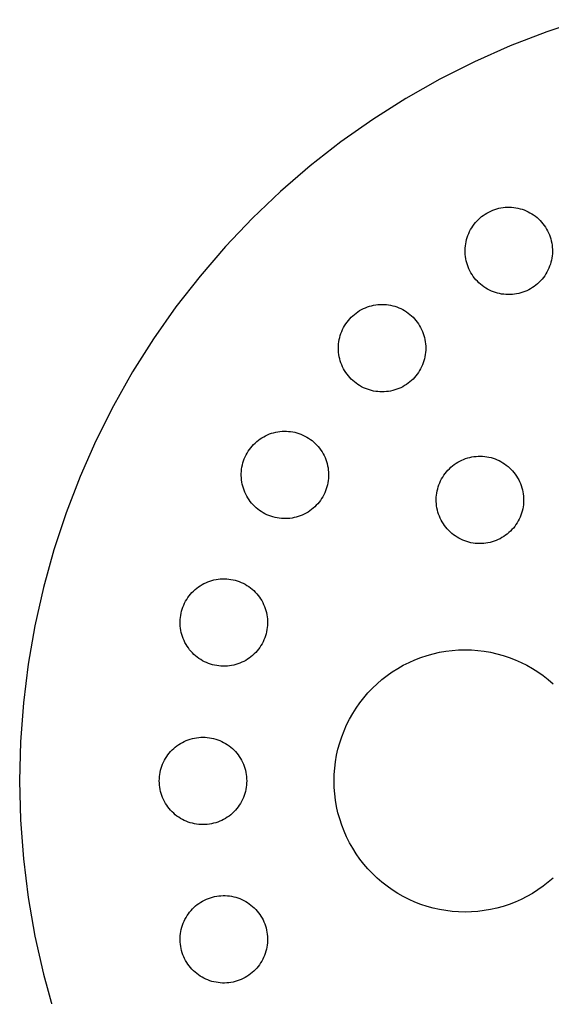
# Model space of a CAD drawing. Header units: metres. Extents: x -91 to 91, y -91 to 91.
# Drawn here: x -91 to -30, y -24.8 to 87.1 of the extents above; entities that cross this region are included whole.
import ezdxf

# ---------------------------------------------------------------- set-up
doc = ezdxf.new("R2010")
doc.units = ezdxf.units.M

msp = doc.modelspace()

# ---------------------------------------------------------------- linework, layer by layer
for p, q in [((-26.4159, 87.0816), (-30.657, 85.6805)), ((-30.657, 85.6805), (-34.8242, 84.073)), ((-34.8242, 84.073), (-38.9075, 82.263)), ((-38.9075, 82.263), (-42.8971, 80.2548)), ((-42.8971, 80.2548), (-46.7833, 78.0533)), ((-46.7833, 78.0533), (-50.5569, 75.6637)), ((-50.5569, 75.6637), (-54.2086, 73.0919)), ((-54.2086, 73.0919), (-57.7298, 70.3439)), ((-57.7298, 70.3439), (-61.1119, 67.4265)), ((-61.1119, 67.4265), (-64.3467, 64.3467)), ((-37.7095, 64.824), (-37.5, 64.9519)), ((-37.5, 64.9519), (-37.2845, 65.0694)), ((-37.2845, 65.0694), (-37.0635, 65.1761)), ((-37.0635, 65.1761), (-36.8376, 65.2719)), ((-36.8376, 65.2719), (-36.6072, 65.3564)), ((-36.6072, 65.3564), (-36.3729, 65.4296)), ((-36.3729, 65.4296), (-36.1354, 65.4911)), ((-36.1354, 65.4911), (-35.8951, 65.541)), ((-35.8951, 65.541), (-35.6526, 65.579)), ((-35.6526, 65.579), (-35.4086, 65.605)), ((-35.4086, 65.605), (-35.1636, 65.6191)), ((-35.1636, 65.6191), (-34.9182, 65.6211)), ((-34.9182, 65.6211), (-34.673, 65.6111)), ((-34.673, 65.6111), (-34.4286, 65.589)), ((-34.4286, 65.589), (-34.1855, 65.555)), ((-34.1855, 65.555), (-33.9444, 65.5091)), ((-33.9444, 65.5091), (-33.7059, 65.4514)), ((-33.7059, 65.4514), (-33.4705, 65.3821)), ((-33.4705, 65.3821), (-33.2387, 65.3013)), ((-33.2387, 65.3013), (-33.0112, 65.2092)), ((-33.0112, 65.2092), (-32.7885, 65.1061)), ((-32.7885, 65.1061), (-32.5712, 64.9922)), ((-32.5712, 64.9922), (-32.3596, 64.8678)), ((-64.3467, 64.3467), (-67.4265, 61.1119)), ((-38.9668, 63.6656), (-38.8126, 63.8566)), ((-38.8126, 63.8566), (-38.6493, 64.0397)), ((-38.6493, 64.0397), (-38.4772, 64.2147)), ((-38.4772, 64.2147), (-38.2967, 64.381)), ((-38.2967, 64.381), (-38.1083, 64.5382)), ((-38.1083, 64.5382), (-37.9124, 64.686)), ((-37.9124, 64.686), (-37.7095, 64.824)), ((-32.3596, 64.8678), (-32.1545, 64.7331)), ((-32.1545, 64.7331), (-31.9562, 64.5885)), ((-31.9562, 64.5885), (-31.7652, 64.4344)), ((-31.7652, 64.4344), (-31.582, 64.2711)), ((-31.582, 64.2711), (-31.4071, 64.099)), ((-31.4071, 64.099), (-31.2408, 63.9185)), ((-31.2408, 63.9185), (-31.0836, 63.7301)), ((-39.5875, 62.6105), (-39.4844, 62.8332)), ((-39.4844, 62.8332), (-39.3704, 63.0506)), ((-39.3704, 63.0506), (-39.246, 63.2621)), ((-39.246, 63.2621), (-39.1113, 63.4673)), ((-39.1113, 63.4673), (-38.9668, 63.6656)), ((-31.0836, 63.7301), (-30.9358, 63.5342)), ((-30.9358, 63.5342), (-30.7977, 63.3312)), ((-30.7977, 63.3312), (-30.6699, 63.1218)), ((-30.6699, 63.1218), (-30.5524, 62.9063)), ((-30.5524, 62.9063), (-30.4457, 62.6853)), ((-30.4457, 62.6853), (-30.3499, 62.4594)), ((-39.9332, 61.4362), (-39.8873, 61.6773)), ((-39.8873, 61.6773), (-39.8296, 61.9159)), ((-39.8296, 61.9159), (-39.7603, 62.1513)), ((-39.7603, 62.1513), (-39.6795, 62.383)), ((-39.6795, 62.383), (-39.5875, 62.6105)), ((-30.3499, 62.4594), (-30.2653, 62.229)), ((-30.2653, 62.229), (-30.1922, 61.9947)), ((-30.1922, 61.9947), (-30.1306, 61.7572)), ((-30.1306, 61.7572), (-30.0808, 61.5169)), ((-30.0808, 61.5169), (-30.0428, 61.2744)), ((-67.4265, 61.1119), (-70.3439, 57.7298)), ((-39.9993, 60.7036), (-39.9893, 60.9488)), ((-39.9973, 60.4582), (-39.9993, 60.7036)), ((-39.9833, 60.2132), (-39.9973, 60.4582)), ((-39.9893, 60.9488), (-39.9672, 61.1932)), ((-39.9672, 61.1932), (-39.9332, 61.4362)), ((-30.0428, 61.2744), (-30.0167, 61.0304)), ((-30.0167, 61.0304), (-30.0027, 60.7854)), ((-30.0007, 60.54), (-30.0107, 60.2948)), ((-30.0027, 60.7854), (-30.0007, 60.54)), ((-39.9572, 59.9691), (-39.9833, 60.2132)), ((-39.9192, 59.7267), (-39.9572, 59.9691)), ((-39.8694, 59.4864), (-39.9192, 59.7267)), ((-39.8078, 59.2488), (-39.8694, 59.4864)), ((-30.1704, 59.3277), (-30.2397, 59.0923)), ((-30.1127, 59.5662), (-30.1704, 59.3277)), ((-30.0668, 59.8073), (-30.1127, 59.5662)), ((-30.0328, 60.0503), (-30.0668, 59.8073)), ((-30.0107, 60.2948), (-30.0328, 60.0503)), ((-39.7346, 59.0146), (-39.8078, 59.2488)), ((-39.6501, 58.7842), (-39.7346, 59.0146)), ((-39.5543, 58.5582), (-39.6501, 58.7842)), ((-39.4476, 58.3372), (-39.5543, 58.5582)), ((-39.3301, 58.1218), (-39.4476, 58.3372)), ((-30.6295, 58.1929), (-30.754, 57.9814)), ((-30.5156, 58.4103), (-30.6295, 58.1929)), ((-30.4125, 58.633), (-30.5156, 58.4103)), ((-30.3205, 58.8605), (-30.4125, 58.633)), ((-30.2397, 59.0923), (-30.3205, 58.8605)), ((-70.3439, 57.7298), (-73.0919, 54.2086)), ((-39.2022, 57.9123), (-39.3301, 58.1218)), ((-39.0642, 57.7094), (-39.2022, 57.9123)), ((-38.9164, 57.5135), (-39.0642, 57.7094)), ((-38.7592, 57.325), (-38.9164, 57.5135)), ((-38.5929, 57.1446), (-38.7592, 57.325)), ((-38.418, 56.9725), (-38.5929, 57.1446)), ((-31.3507, 57.2038), (-31.5228, 57.0289)), ((-31.1874, 57.387), (-31.3507, 57.2038)), ((-31.0332, 57.578), (-31.1874, 57.387)), ((-30.8887, 57.7763), (-31.0332, 57.578)), ((-30.754, 57.9814), (-30.8887, 57.7763)), ((-38.2348, 56.8091), (-38.418, 56.9725)), ((-38.0438, 56.655), (-38.2348, 56.8091)), ((-37.8455, 56.5104), (-38.0438, 56.655)), ((-37.6403, 56.3758), (-37.8455, 56.5104)), ((-37.4288, 56.2513), (-37.6403, 56.3758)), ((-37.2114, 56.1374), (-37.4288, 56.2513)), ((-36.9887, 56.0343), (-37.2114, 56.1374)), ((-36.7612, 55.9422), (-36.9887, 56.0343)), ((-36.5295, 55.8615), (-36.7612, 55.9422)), ((-33.1624, 55.9717), (-33.3928, 55.8871)), ((-32.9365, 56.0675), (-33.1624, 55.9717)), ((-32.7155, 56.1742), (-32.9365, 56.0675)), ((-32.5, 56.2916), (-32.7155, 56.1742)), ((-32.2905, 56.4195), (-32.5, 56.2916)), ((-32.0876, 56.5575), (-32.2905, 56.4195)), ((-31.8917, 56.7053), (-32.0876, 56.5575)), ((-31.7033, 56.8626), (-31.8917, 56.7053)), ((-31.5228, 57.0289), (-31.7033, 56.8626)), ((-36.2941, 55.7921), (-36.5295, 55.8615)), ((-36.0556, 55.7345), (-36.2941, 55.7921)), ((-35.8145, 55.6886), (-36.0556, 55.7345)), ((-35.5714, 55.6545), (-35.8145, 55.6886)), ((-35.327, 55.6325), (-35.5714, 55.6545)), ((-35.0818, 55.6224), (-35.327, 55.6325)), ((-34.8364, 55.6245), (-35.0818, 55.6224)), ((-34.5914, 55.6385), (-34.8364, 55.6245)), ((-34.3474, 55.6646), (-34.5914, 55.6385)), ((-34.1049, 55.7025), (-34.3474, 55.6646)), ((-33.8646, 55.7524), (-34.1049, 55.7025)), ((-33.627, 55.814), (-33.8646, 55.7524)), ((-33.3928, 55.8871), (-33.627, 55.814)), ((-73.0919, 54.2086), (-75.6637, 50.5569)), ((-52.2753, 53.6548), (-52.068, 53.7861)), ((-52.068, 53.7861), (-51.8544, 53.9071)), ((-51.8544, 53.9071), (-51.6352, 54.0174)), ((-51.6352, 54.0174), (-51.4109, 54.1169)), ((-51.4109, 54.1169), (-51.1819, 54.2052)), ((-51.1819, 54.2052), (-50.9489, 54.2822)), ((-50.9489, 54.2822), (-50.7124, 54.3476)), ((-50.7124, 54.3476), (-50.4729, 54.4014)), ((-50.4729, 54.4014), (-50.2311, 54.4433)), ((-50.2311, 54.4433), (-49.9875, 54.4734)), ((-49.9875, 54.4734), (-49.7428, 54.4914)), ((-49.7428, 54.4914), (-49.4975, 54.4975)), ((-49.4975, 54.4975), (-49.2521, 54.4914)), ((-49.2521, 54.4914), (-49.0074, 54.4734)), ((-49.0074, 54.4734), (-48.7638, 54.4433)), ((-48.7638, 54.4433), (-48.522, 54.4014)), ((-48.522, 54.4014), (-48.2826, 54.3476)), ((-48.2826, 54.3476), (-48.0461, 54.2822)), ((-48.0461, 54.2822), (-47.813, 54.2052)), ((-47.813, 54.2052), (-47.584, 54.1169)), ((-47.584, 54.1169), (-47.3597, 54.0174)), ((-47.3597, 54.0174), (-47.1405, 53.9071)), ((-47.1405, 53.9071), (-46.927, 53.7861)), ((-46.927, 53.7861), (-46.7196, 53.6548)), ((-53.5135, 52.476), (-53.3625, 52.6694)), ((-53.3625, 52.6694), (-53.2022, 52.8553)), ((-53.2022, 52.8553), (-53.033, 53.033)), ((-53.033, 53.033), (-52.8553, 53.2022)), ((-52.8553, 53.2022), (-52.6694, 53.3625)), ((-52.6694, 53.3625), (-52.476, 53.5135)), ((-52.476, 53.5135), (-52.2753, 53.6548)), ((-46.7196, 53.6548), (-46.519, 53.5135)), ((-46.519, 53.5135), (-46.3255, 53.3625)), ((-46.3255, 53.3625), (-46.1397, 53.2022)), ((-46.1397, 53.2022), (-45.9619, 53.033)), ((-45.9619, 53.033), (-45.7927, 52.8553)), ((-45.7927, 52.8553), (-45.6324, 52.6694)), ((-45.6324, 52.6694), (-45.4814, 52.476)), ((-54.1169, 51.4109), (-54.0174, 51.6352)), ((-54.0174, 51.6352), (-53.9071, 51.8544)), ((-53.9071, 51.8544), (-53.7861, 52.068)), ((-53.7861, 52.068), (-53.6548, 52.2753)), ((-53.6548, 52.2753), (-53.5135, 52.476)), ((-45.4814, 52.476), (-45.3401, 52.2753)), ((-45.3401, 52.2753), (-45.2088, 52.068)), ((-45.2088, 52.068), (-45.0879, 51.8544)), ((-45.0879, 51.8544), (-44.9775, 51.6352)), ((-44.9775, 51.6352), (-44.8781, 51.4109)), ((-75.6637, 50.5569), (-78.0533, 46.7833)), ((-54.4433, 50.2311), (-54.4014, 50.4729)), ((-54.4014, 50.4729), (-54.3476, 50.7124)), ((-54.3476, 50.7124), (-54.2822, 50.9489)), ((-54.2822, 50.9489), (-54.2052, 51.1819)), ((-54.2052, 51.1819), (-54.1169, 51.4109)), ((-44.8781, 51.4109), (-44.7897, 51.1819)), ((-44.7897, 51.1819), (-44.7128, 50.9489)), ((-44.7128, 50.9489), (-44.6473, 50.7124)), ((-44.6473, 50.7124), (-44.5935, 50.4729)), ((-44.5935, 50.4729), (-44.5516, 50.2311)), ((-54.4975, 49.4975), (-54.4914, 49.7428)), ((-54.4914, 49.2521), (-54.4975, 49.4975)), ((-54.4914, 49.7428), (-54.4734, 49.9875)), ((-54.4734, 49.0074), (-54.4914, 49.2521)), ((-54.4734, 49.9875), (-54.4433, 50.2311)), ((-44.5516, 50.2311), (-44.5215, 49.9875)), ((-44.5215, 49.9875), (-44.5035, 49.7428)), ((-44.5035, 49.2521), (-44.5215, 49.0074)), ((-44.5035, 49.7428), (-44.4975, 49.4975)), ((-44.4975, 49.4975), (-44.5035, 49.2521)), ((-54.4433, 48.7638), (-54.4734, 49.0074)), ((-54.4014, 48.522), (-54.4433, 48.7638)), ((-54.3476, 48.2826), (-54.4014, 48.522)), ((-54.2822, 48.0461), (-54.3476, 48.2826)), ((-44.6473, 48.2826), (-44.7128, 48.0461)), ((-44.5935, 48.522), (-44.6473, 48.2826)), ((-44.5516, 48.7638), (-44.5935, 48.522)), ((-44.5215, 49.0074), (-44.5516, 48.7638)), ((-54.2052, 47.813), (-54.2822, 48.0461)), ((-54.1169, 47.584), (-54.2052, 47.813)), ((-54.0174, 47.3597), (-54.1169, 47.584)), ((-53.9071, 47.1405), (-54.0174, 47.3597)), ((-53.7861, 46.927), (-53.9071, 47.1405)), ((-45.0879, 47.1405), (-45.2088, 46.927)), ((-44.9775, 47.3597), (-45.0879, 47.1405)), ((-44.8781, 47.584), (-44.9775, 47.3597)), ((-44.7897, 47.813), (-44.8781, 47.584)), ((-44.7128, 48.0461), (-44.7897, 47.813)), ((-78.0533, 46.7833), (-80.2548, 42.8971)), ((-53.6548, 46.7196), (-53.7861, 46.927)), ((-53.5135, 46.519), (-53.6548, 46.7196)), ((-53.3625, 46.3255), (-53.5135, 46.519)), ((-53.2022, 46.1397), (-53.3625, 46.3255)), ((-53.033, 45.9619), (-53.2022, 46.1397)), ((-52.8553, 45.7927), (-53.033, 45.9619)), ((-45.9619, 45.9619), (-46.1397, 45.7927)), ((-45.7927, 46.1397), (-45.9619, 45.9619)), ((-45.6324, 46.3255), (-45.7927, 46.1397)), ((-45.4814, 46.519), (-45.6324, 46.3255)), ((-45.3401, 46.7196), (-45.4814, 46.519)), ((-45.2088, 46.927), (-45.3401, 46.7196)), ((-52.6694, 45.6324), (-52.8553, 45.7927)), ((-52.476, 45.4814), (-52.6694, 45.6324)), ((-52.2753, 45.3401), (-52.476, 45.4814)), ((-52.068, 45.2088), (-52.2753, 45.3401)), ((-51.8544, 45.0879), (-52.068, 45.2088)), ((-51.6352, 44.9775), (-51.8544, 45.0879)), ((-51.4109, 44.8781), (-51.6352, 44.9775)), ((-51.1819, 44.7897), (-51.4109, 44.8781)), ((-50.9489, 44.7128), (-51.1819, 44.7897)), ((-47.813, 44.7897), (-48.0461, 44.7128)), ((-47.584, 44.8781), (-47.813, 44.7897)), ((-47.3597, 44.9775), (-47.584, 44.8781)), ((-47.1405, 45.0879), (-47.3597, 44.9775)), ((-46.927, 45.2088), (-47.1405, 45.0879)), ((-46.7196, 45.3401), (-46.927, 45.2088)), ((-46.519, 45.4814), (-46.7196, 45.3401)), ((-46.3255, 45.6324), (-46.519, 45.4814)), ((-46.1397, 45.7927), (-46.3255, 45.6324)), ((-50.7124, 44.6473), (-50.9489, 44.7128)), ((-50.4729, 44.5935), (-50.7124, 44.6473)), ((-50.2311, 44.5516), (-50.4729, 44.5935)), ((-49.9875, 44.5215), (-50.2311, 44.5516)), ((-49.7428, 44.5035), (-49.9875, 44.5215)), ((-49.4975, 44.4975), (-49.7428, 44.5035)), ((-49.2521, 44.5035), (-49.4975, 44.4975)), ((-49.0074, 44.5215), (-49.2521, 44.5035)), ((-48.7638, 44.5516), (-49.0074, 44.5215)), ((-48.522, 44.5935), (-48.7638, 44.5516)), ((-48.2826, 44.6473), (-48.522, 44.5935)), ((-48.0461, 44.7128), (-48.2826, 44.6473)), ((-80.2548, 42.8971), (-82.263, 38.9075)), ((-63.4673, 39.1113), (-63.2621, 39.246)), ((-63.2621, 39.246), (-63.0506, 39.3704)), ((-63.0506, 39.3704), (-62.8332, 39.4844)), ((-62.8332, 39.4844), (-62.6105, 39.5875)), ((-62.6105, 39.5875), (-62.383, 39.6795)), ((-62.383, 39.6795), (-62.1513, 39.7603)), ((-62.1513, 39.7603), (-61.9159, 39.8296)), ((-61.9159, 39.8296), (-61.6773, 39.8873)), ((-61.6773, 39.8873), (-61.4362, 39.9332)), ((-61.4362, 39.9332), (-61.1932, 39.9672)), ((-61.1932, 39.9672), (-60.9488, 39.9893)), ((-60.9488, 39.9893), (-60.7036, 39.9993)), ((-60.7036, 39.9993), (-60.4582, 39.9973)), ((-60.4582, 39.9973), (-60.2132, 39.9833)), ((-60.2132, 39.9833), (-59.9691, 39.9572)), ((-59.9691, 39.9572), (-59.7267, 39.9192)), ((-59.7267, 39.9192), (-59.4864, 39.8694)), ((-59.4864, 39.8694), (-59.2488, 39.8078)), ((-59.2488, 39.8078), (-59.0146, 39.7346)), ((-59.0146, 39.7346), (-58.7842, 39.6501)), ((-58.7842, 39.6501), (-58.5582, 39.5543)), ((-58.5582, 39.5543), (-58.3372, 39.4476)), ((-58.3372, 39.4476), (-58.1218, 39.3301)), ((-58.1218, 39.3301), (-57.9123, 39.2022)), ((-57.9123, 39.2022), (-57.7094, 39.0642)), ((-82.263, 38.9075), (-84.073, 34.8242)), ((-64.686, 37.9124), (-64.5382, 38.1083)), ((-64.5382, 38.1083), (-64.381, 38.2967)), ((-64.381, 38.2967), (-64.2147, 38.4772)), ((-64.2147, 38.4772), (-64.0397, 38.6493)), ((-64.0397, 38.6493), (-63.8566, 38.8126)), ((-63.8566, 38.8126), (-63.6656, 38.9668)), ((-63.6656, 38.9668), (-63.4673, 39.1113)), ((-57.7094, 39.0642), (-57.5135, 38.9164)), ((-57.5135, 38.9164), (-57.325, 38.7592)), ((-57.325, 38.7592), (-57.1446, 38.5929)), ((-57.1446, 38.5929), (-56.9725, 38.418)), ((-56.9725, 38.418), (-56.8091, 38.2348)), ((-56.8091, 38.2348), (-56.655, 38.0438)), ((-56.655, 38.0438), (-56.5104, 37.8455)), ((-65.2719, 36.8376), (-65.1761, 37.0635)), ((-65.1761, 37.0635), (-65.0694, 37.2845)), ((-65.0694, 37.2845), (-64.9519, 37.5)), ((-64.9519, 37.5), (-64.824, 37.7095)), ((-64.824, 37.7095), (-64.686, 37.9124)), ((-56.5104, 37.8455), (-56.3758, 37.6403)), ((-56.3758, 37.6403), (-56.2513, 37.4288)), ((-56.2513, 37.4288), (-56.1374, 37.2114)), ((-56.1374, 37.2114), (-56.0343, 36.9887)), ((-56.0343, 36.9887), (-55.9422, 36.7612)), ((-39.9352, 36.8652), (-39.7014, 36.9396)), ((-39.7014, 36.9396), (-39.4641, 37.0025)), ((-39.4641, 37.0025), (-39.2241, 37.0536)), ((-39.2241, 37.0536), (-38.9819, 37.093)), ((-38.9819, 37.093), (-38.738, 37.1203)), ((-38.738, 37.1203), (-38.4931, 37.1357)), ((-38.4931, 37.1357), (-38.2477, 37.1391)), ((-38.2477, 37.1391), (-38.0024, 37.1304)), ((-38.0024, 37.1304), (-37.7579, 37.1096)), ((-37.7579, 37.1096), (-37.5146, 37.077)), ((-37.5146, 37.077), (-37.2733, 37.0324)), ((-37.2733, 37.0324), (-37.0345, 36.976)), ((-37.0345, 36.976), (-36.7987, 36.908)), ((-65.579, 35.6526), (-65.541, 35.8951)), ((-65.541, 35.8951), (-65.4911, 36.1354)), ((-65.4911, 36.1354), (-65.4296, 36.3729)), ((-65.4296, 36.3729), (-65.3564, 36.6072)), ((-65.3564, 36.6072), (-65.2719, 36.8376)), ((-55.9422, 36.7612), (-55.8615, 36.5295)), ((-55.8615, 36.5295), (-55.7921, 36.2941)), ((-55.7921, 36.2941), (-55.7345, 36.0556)), ((-55.7345, 36.0556), (-55.6886, 35.8145)), ((-55.6886, 35.8145), (-55.6545, 35.5714)), ((-41.799, 35.7133), (-41.6194, 35.8805)), ((-41.6194, 35.8805), (-41.4318, 36.0388)), ((-41.4318, 36.0388), (-41.2367, 36.1877)), ((-41.2367, 36.1877), (-41.0345, 36.3268)), ((-41.0345, 36.3268), (-40.8258, 36.4558)), ((-40.8258, 36.4558), (-40.611, 36.5744)), ((-40.611, 36.5744), (-40.3906, 36.6824)), ((-40.3906, 36.6824), (-40.1651, 36.7794)), ((-40.1651, 36.7794), (-39.9352, 36.8652)), ((-36.7987, 36.908), (-36.5665, 36.8284)), ((-36.5665, 36.8284), (-36.3385, 36.7376)), ((-36.3385, 36.7376), (-36.1153, 36.6357)), ((-36.1153, 36.6357), (-35.8973, 36.523)), ((-35.8973, 36.523), (-35.6851, 36.3997)), ((-35.6851, 36.3997), (-35.4792, 36.2662)), ((-35.4792, 36.2662), (-35.2801, 36.1227)), ((-35.2801, 36.1227), (-35.0883, 35.9696)), ((-35.0883, 35.9696), (-34.9042, 35.8073)), ((-34.9042, 35.8073), (-34.7283, 35.6361)), ((-84.073, 34.8242), (-85.6805, 30.657)), ((-65.6211, 34.9182), (-65.6191, 35.1636)), ((-65.6111, 34.673), (-65.6211, 34.9182)), ((-65.6191, 35.1636), (-65.605, 35.4086)), ((-65.589, 34.4286), (-65.6111, 34.673)), ((-65.605, 35.4086), (-65.579, 35.6526)), ((-55.6545, 35.5714), (-55.6325, 35.327)), ((-55.6245, 34.8364), (-55.6385, 34.5914)), ((-55.6325, 35.327), (-55.6224, 35.0818)), ((-55.6224, 35.0818), (-55.6245, 34.8364)), ((-42.6859, 34.5443), (-42.5626, 34.7565)), ((-42.5626, 34.7565), (-42.429, 34.9624)), ((-42.429, 34.9624), (-42.2855, 35.1615)), ((-42.2855, 35.1615), (-42.1324, 35.3533)), ((-42.1324, 35.3533), (-41.9701, 35.5374)), ((-41.9701, 35.5374), (-41.799, 35.7133)), ((-34.7283, 35.6361), (-34.5611, 35.4566)), ((-34.5611, 35.4566), (-34.4028, 35.269)), ((-34.4028, 35.269), (-34.2539, 35.0739)), ((-34.2539, 35.0739), (-34.1148, 34.8717)), ((-34.1148, 34.8717), (-33.9858, 34.6629)), ((-65.555, 34.1855), (-65.589, 34.4286)), ((-65.5091, 33.9444), (-65.555, 34.1855)), ((-65.4514, 33.7059), (-65.5091, 33.9444)), ((-65.3821, 33.4705), (-65.4514, 33.7059)), ((-55.814, 33.627), (-55.8871, 33.3928)), ((-55.7524, 33.8646), (-55.814, 33.627)), ((-55.7025, 34.1049), (-55.7524, 33.8646)), ((-55.6646, 34.3474), (-55.7025, 34.1049)), ((-55.6385, 34.5914), (-55.6646, 34.3474)), ((-43.1388, 33.4071), (-43.0708, 33.6429)), ((-43.0708, 33.6429), (-42.9913, 33.8751)), ((-42.9913, 33.8751), (-42.9005, 34.1031)), ((-42.9005, 34.1031), (-42.7986, 34.3263)), ((-42.7986, 34.3263), (-42.6859, 34.5443)), ((-33.9858, 34.6629), (-33.8672, 34.4481)), ((-33.8672, 34.4481), (-33.7592, 34.2277)), ((-33.7592, 34.2277), (-33.6622, 34.0023)), ((-33.6622, 34.0023), (-33.5764, 33.7724)), ((-33.5764, 33.7724), (-33.502, 33.5385)), ((-65.3013, 33.2387), (-65.3821, 33.4705)), ((-65.2092, 33.0112), (-65.3013, 33.2387)), ((-65.1061, 32.7885), (-65.2092, 33.0112)), ((-64.9922, 32.5712), (-65.1061, 32.7885)), ((-64.8678, 32.3596), (-64.9922, 32.5712)), ((-56.2916, 32.5), (-56.4195, 32.2905)), ((-56.1742, 32.7155), (-56.2916, 32.5)), ((-56.0675, 32.9365), (-56.1742, 32.7155)), ((-55.9717, 33.1624), (-56.0675, 32.9365)), ((-55.8871, 33.3928), (-55.9717, 33.1624)), ((-43.3019, 32.1939), (-43.2932, 32.4392)), ((-43.2932, 32.4392), (-43.2725, 32.6837)), ((-43.2725, 32.6837), (-43.2398, 32.9269)), ((-43.2398, 32.9269), (-43.1952, 33.1683)), ((-43.1952, 33.1683), (-43.1388, 33.4071)), ((-33.502, 33.5385), (-33.4391, 33.3013)), ((-33.4391, 33.3013), (-33.3879, 33.0613)), ((-33.3879, 33.0613), (-33.3486, 32.819)), ((-33.3486, 32.819), (-33.3212, 32.5751)), ((-33.3212, 32.5751), (-33.3059, 32.3302)), ((-64.7331, 32.1545), (-64.8678, 32.3596)), ((-64.5885, 31.9562), (-64.7331, 32.1545)), ((-64.4344, 31.7652), (-64.5885, 31.9562)), ((-64.2711, 31.582), (-64.4344, 31.7652)), ((-64.099, 31.4071), (-64.2711, 31.582)), ((-63.9185, 31.2408), (-64.099, 31.4071)), ((-57.2038, 31.3507), (-57.387, 31.1874)), ((-57.0289, 31.5228), (-57.2038, 31.3507)), ((-56.8626, 31.7033), (-57.0289, 31.5228)), ((-56.7053, 31.8917), (-56.8626, 31.7033)), ((-56.5575, 32.0876), (-56.7053, 31.8917)), ((-56.4195, 32.2905), (-56.5575, 32.0876)), ((-43.2986, 31.9485), (-43.3019, 32.1939)), ((-43.2832, 31.7036), (-43.2986, 31.9485)), ((-43.2558, 31.4597), (-43.2832, 31.7036)), ((-43.2165, 31.2175), (-43.2558, 31.4597)), ((-33.3646, 31.3518), (-33.4092, 31.1105)), ((-33.3319, 31.595), (-33.3646, 31.3518)), ((-33.3112, 31.8396), (-33.3319, 31.595)), ((-33.3025, 32.0848), (-33.3112, 31.8396)), ((-33.3059, 32.3302), (-33.3025, 32.0848)), ((-85.6805, 30.657), (-87.0816, 26.4159)), ((-63.7301, 31.0836), (-63.9185, 31.2408)), ((-63.5342, 30.9358), (-63.7301, 31.0836)), ((-63.3312, 30.7977), (-63.5342, 30.9358)), ((-63.1218, 30.6699), (-63.3312, 30.7977)), ((-62.9063, 30.5524), (-63.1218, 30.6699)), ((-62.6853, 30.4457), (-62.9063, 30.5524)), ((-62.4594, 30.3499), (-62.6853, 30.4457)), ((-62.229, 30.2653), (-62.4594, 30.3499)), ((-61.9947, 30.1922), (-62.229, 30.2653)), ((-59.0923, 30.2397), (-59.3277, 30.1704)), ((-58.8605, 30.3205), (-59.0923, 30.2397)), ((-58.633, 30.4125), (-58.8605, 30.3205)), ((-58.4103, 30.5156), (-58.633, 30.4125)), ((-58.1929, 30.6295), (-58.4103, 30.5156)), ((-57.9814, 30.754), (-58.1929, 30.6295)), ((-57.7763, 30.8887), (-57.9814, 30.754)), ((-57.578, 31.0332), (-57.7763, 30.8887)), ((-57.387, 31.1874), (-57.578, 31.0332)), ((-43.1653, 30.9774), (-43.2165, 31.2175)), ((-43.1025, 30.7402), (-43.1653, 30.9774)), ((-43.028, 30.5064), (-43.1025, 30.7402)), ((-42.9422, 30.2765), (-43.028, 30.5064)), ((-42.8452, 30.051), (-42.9422, 30.2765)), ((-33.6131, 30.4037), (-33.704, 30.1757)), ((-33.5336, 30.6358), (-33.6131, 30.4037)), ((-33.4656, 30.8716), (-33.5336, 30.6358)), ((-33.4092, 31.1105), (-33.4656, 30.8716)), ((-61.7572, 30.1306), (-61.9947, 30.1922)), ((-61.5169, 30.0808), (-61.7572, 30.1306)), ((-61.2744, 30.0428), (-61.5169, 30.0808)), ((-61.0304, 30.0167), (-61.2744, 30.0428)), ((-60.7854, 30.0027), (-61.0304, 30.0167)), ((-60.54, 30.0007), (-60.7854, 30.0027)), ((-60.2948, 30.0107), (-60.54, 30.0007)), ((-60.0503, 30.0328), (-60.2948, 30.0107)), ((-59.8073, 30.0668), (-60.0503, 30.0328)), ((-59.5662, 30.1127), (-59.8073, 30.0668)), ((-59.3277, 30.1704), (-59.5662, 30.1127)), ((-42.7373, 29.8306), (-42.8452, 30.051)), ((-42.6186, 29.6158), (-42.7373, 29.8306)), ((-42.4896, 29.407), (-42.6186, 29.6158)), ((-42.3505, 29.2049), (-42.4896, 29.407)), ((-42.2016, 29.0098), (-42.3505, 29.2049)), ((-34.3189, 29.1172), (-34.472, 28.9254)), ((-34.1754, 29.3163), (-34.3189, 29.1172)), ((-34.0419, 29.5222), (-34.1754, 29.3163)), ((-33.9186, 29.7344), (-34.0419, 29.5222)), ((-33.8059, 29.9524), (-33.9186, 29.7344)), ((-33.704, 30.1757), (-33.8059, 29.9524)), ((-42.0434, 28.8222), (-42.2016, 29.0098)), ((-41.8761, 28.6426), (-42.0434, 28.8222)), ((-41.7002, 28.4715), (-41.8761, 28.6426)), ((-41.5162, 28.3091), (-41.7002, 28.4715)), ((-41.3243, 28.1561), (-41.5162, 28.3091)), ((-41.1252, 28.0126), (-41.3243, 28.1561)), ((-40.9194, 27.879), (-41.1252, 28.0126)), ((-35.3677, 28.0911), (-35.5699, 27.952)), ((-35.1726, 28.2399), (-35.3677, 28.0911)), ((-34.985, 28.3982), (-35.1726, 28.2399)), ((-34.8055, 28.5655), (-34.985, 28.3982)), ((-34.6343, 28.7414), (-34.8055, 28.5655)), ((-34.472, 28.9254), (-34.6343, 28.7414)), ((-40.7072, 27.7557), (-40.9194, 27.879)), ((-40.4892, 27.643), (-40.7072, 27.7557)), ((-40.2659, 27.5411), (-40.4892, 27.643)), ((-40.0379, 27.4503), (-40.2659, 27.5411)), ((-39.8057, 27.3708), (-40.0379, 27.4503)), ((-39.5699, 27.3028), (-39.8057, 27.3708)), ((-39.3311, 27.2464), (-39.5699, 27.3028)), ((-39.0898, 27.2018), (-39.3311, 27.2464)), ((-38.8465, 27.1691), (-39.0898, 27.2018)), ((-38.602, 27.1484), (-38.8465, 27.1691)), ((-38.3568, 27.1397), (-38.602, 27.1484)), ((-38.1114, 27.143), (-38.3568, 27.1397)), ((-37.8664, 27.1584), (-38.1114, 27.143)), ((-37.6226, 27.1858), (-37.8664, 27.1584)), ((-37.3803, 27.2251), (-37.6226, 27.1858)), ((-37.1403, 27.2763), (-37.3803, 27.2251)), ((-36.9031, 27.3391), (-37.1403, 27.2763)), ((-36.6692, 27.4136), (-36.9031, 27.3391)), ((-36.4393, 27.4994), (-36.6692, 27.4136)), ((-36.2139, 27.5964), (-36.4393, 27.4994)), ((-35.9935, 27.7043), (-36.2139, 27.5964)), ((-35.7786, 27.823), (-35.9935, 27.7043)), ((-35.5699, 27.952), (-35.7786, 27.823)), ((-87.0816, 26.4159), (-88.2728, 22.1112)), ((-70.3243, 22.3196), (-70.1148, 22.4474)), ((-70.1148, 22.4474), (-69.8993, 22.5649)), ((-69.8993, 22.5649), (-69.6783, 22.6716)), ((-69.6783, 22.6716), (-69.4524, 22.7674)), ((-69.4524, 22.7674), (-69.222, 22.852)), ((-69.222, 22.852), (-68.9877, 22.9251)), ((-68.9877, 22.9251), (-68.7502, 22.9867)), ((-68.7502, 22.9867), (-68.5099, 23.0366)), ((-68.5099, 23.0366), (-68.2674, 23.0746)), ((-68.2674, 23.0746), (-68.0234, 23.1006)), ((-68.0234, 23.1006), (-67.7784, 23.1147)), ((-67.7784, 23.1147), (-67.533, 23.1167)), ((-67.533, 23.1167), (-67.2878, 23.1066)), ((-67.2878, 23.1066), (-67.0434, 23.0846)), ((-67.0434, 23.0846), (-66.8003, 23.0505)), ((-66.8003, 23.0505), (-66.5592, 23.0046)), ((-66.5592, 23.0046), (-66.3207, 22.947)), ((-66.3207, 22.947), (-66.0853, 22.8776)), ((-66.0853, 22.8776), (-65.8535, 22.7969)), ((-65.8535, 22.7969), (-65.6261, 22.7048)), ((-65.6261, 22.7048), (-65.4034, 22.6017)), ((-65.4034, 22.6017), (-65.186, 22.4878)), ((-65.186, 22.4878), (-64.9745, 22.3633)), ((-88.2728, 22.1112), (-89.2514, 17.7532)), ((-71.5816, 21.1611), (-71.4274, 21.3521)), ((-71.4274, 21.3521), (-71.2641, 21.5353)), ((-71.2641, 21.5353), (-71.092, 21.7102)), ((-71.092, 21.7102), (-70.9115, 21.8765)), ((-70.9115, 21.8765), (-70.7231, 22.0338)), ((-70.7231, 22.0338), (-70.5272, 22.1816)), ((-70.5272, 22.1816), (-70.3243, 22.3196)), ((-64.9745, 22.3633), (-64.7693, 22.2287)), ((-64.7693, 22.2287), (-64.571, 22.0841)), ((-64.571, 22.0841), (-64.38, 21.93)), ((-64.38, 21.93), (-64.1968, 21.7666)), ((-64.1968, 21.7666), (-64.0219, 21.5945)), ((-64.0219, 21.5945), (-63.8556, 21.414)), ((-63.8556, 21.414), (-63.6984, 21.2256)), ((-72.2023, 20.1061), (-72.0992, 20.3288)), ((-72.0992, 20.3288), (-71.9852, 20.5461)), ((-71.9852, 20.5461), (-71.8608, 20.7577)), ((-71.8608, 20.7577), (-71.7261, 20.9628)), ((-71.7261, 20.9628), (-71.5816, 21.1611)), ((-63.6984, 21.2256), (-63.5506, 21.0297)), ((-63.5506, 21.0297), (-63.4126, 20.8268)), ((-63.4126, 20.8268), (-63.2847, 20.6173)), ((-63.2847, 20.6173), (-63.1672, 20.4018)), ((-63.1672, 20.4018), (-63.0605, 20.1809)), ((-63.0605, 20.1809), (-62.9647, 19.9549)), ((-72.548, 18.9318), (-72.5021, 19.1729)), ((-72.5021, 19.1729), (-72.4444, 19.4114)), ((-72.4444, 19.4114), (-72.3751, 19.6468)), ((-72.3751, 19.6468), (-72.2943, 19.8786)), ((-72.2943, 19.8786), (-72.2023, 20.1061)), ((-62.9647, 19.9549), (-62.8801, 19.7245)), ((-62.8801, 19.7245), (-62.807, 19.4903)), ((-62.807, 19.4903), (-62.7454, 19.2527)), ((-62.7454, 19.2527), (-62.6956, 19.0124)), ((-72.6141, 18.1991), (-72.6041, 18.4443)), ((-72.6121, 17.9537), (-72.6141, 18.1991)), ((-72.5981, 17.7087), (-72.6121, 17.9537)), ((-72.6041, 18.4443), (-72.582, 18.6888)), ((-72.582, 18.6888), (-72.548, 18.9318)), ((-62.6956, 19.0124), (-62.6576, 18.77)), ((-62.6576, 18.77), (-62.6315, 18.5259)), ((-62.6315, 18.5259), (-62.6175, 18.2809)), ((-62.6155, 18.0355), (-62.6255, 17.7903)), ((-62.6175, 18.2809), (-62.6155, 18.0355)), ((-89.2514, 17.7532), (-90.0151, 13.3525)), ((-72.572, 17.4647), (-72.5981, 17.7087)), ((-72.534, 17.2222), (-72.572, 17.4647)), ((-72.4842, 16.9819), (-72.534, 17.2222)), ((-72.4226, 16.7444), (-72.4842, 16.9819)), ((-62.7852, 16.8232), (-62.8545, 16.5878)), ((-62.7275, 17.0618), (-62.7852, 16.8232)), ((-62.6816, 17.3028), (-62.7275, 17.0618)), ((-62.6476, 17.5459), (-62.6816, 17.3028)), ((-62.6255, 17.7903), (-62.6476, 17.5459)), ((-72.3495, 16.5101), (-72.4226, 16.7444)), ((-72.2649, 16.2797), (-72.3495, 16.5101)), ((-72.1691, 16.0538), (-72.2649, 16.2797)), ((-72.0624, 15.8328), (-72.1691, 16.0538)), ((-71.9449, 15.6173), (-72.0624, 15.8328)), ((-63.2444, 15.6885), (-63.3688, 15.477)), ((-63.1304, 15.9059), (-63.2444, 15.6885)), ((-63.0273, 16.1286), (-63.1304, 15.9059)), ((-62.9353, 16.3561), (-63.0273, 16.1286)), ((-62.8545, 16.5878), (-62.9353, 16.3561)), ((-71.817, 15.4079), (-71.9449, 15.6173)), ((-71.679, 15.2049), (-71.817, 15.4079)), ((-71.5312, 15.009), (-71.679, 15.2049)), ((-71.374, 14.8206), (-71.5312, 15.009)), ((-71.2077, 14.6401), (-71.374, 14.8206)), ((-71.0328, 14.468), (-71.2077, 14.6401)), ((-63.9655, 14.6994), (-64.1376, 14.5244)), ((-63.8022, 14.8825), (-63.9655, 14.6994)), ((-63.648, 15.0735), (-63.8022, 14.8825)), ((-63.5035, 15.2718), (-63.648, 15.0735)), ((-63.3688, 15.477), (-63.5035, 15.2718)), ((-44.3543, 14.3541), (-43.6447, 14.5505)), ((-43.6447, 14.5505), (-42.9263, 14.7118)), ((-42.9263, 14.7118), (-42.2009, 14.8376)), ((-42.2009, 14.8376), (-41.4702, 14.9278)), ((-41.4702, 14.9278), (-40.736, 14.9819)), ((-40.736, 14.9819), (-40, 15)), ((-40, 15), (-39.264, 14.9819)), ((-39.264, 14.9819), (-38.5297, 14.9278)), ((-38.5297, 14.9278), (-37.799, 14.8376)), ((-37.799, 14.8376), (-37.0736, 14.7118)), ((-37.0736, 14.7118), (-36.3553, 14.5505)), ((-36.3553, 14.5505), (-35.6457, 14.3541)), ((-70.8496, 14.3047), (-71.0328, 14.468)), ((-70.6586, 14.1506), (-70.8496, 14.3047)), ((-70.4603, 14.006), (-70.6586, 14.1506)), ((-70.2551, 13.8713), (-70.4603, 14.006)), ((-70.0436, 13.7469), (-70.2551, 13.8713)), ((-69.8262, 13.633), (-70.0436, 13.7469)), ((-69.6035, 13.5298), (-69.8262, 13.633)), ((-69.3761, 13.4378), (-69.6035, 13.5298)), ((-69.1443, 13.357), (-69.3761, 13.4378)), ((-65.7772, 13.4672), (-66.0076, 13.3827)), ((-65.5513, 13.563), (-65.7772, 13.4672)), ((-65.3303, 13.6697), (-65.5513, 13.563)), ((-65.1148, 13.7872), (-65.3303, 13.6697)), ((-64.9053, 13.9151), (-65.1148, 13.7872)), ((-64.7024, 14.0531), (-64.9053, 13.9151)), ((-64.5065, 14.2009), (-64.7024, 14.0531)), ((-64.3181, 14.3581), (-64.5065, 14.2009)), ((-64.1376, 14.5244), (-64.3181, 14.3581)), ((-47.0709, 13.2288), (-46.4133, 13.5598)), ((-46.4133, 13.5598), (-45.7402, 13.8582)), ((-45.7402, 13.8582), (-45.0533, 14.1232)), ((-45.0533, 14.1232), (-44.3543, 14.3541)), ((-35.6457, 14.3541), (-34.9466, 14.1232)), ((-34.9466, 14.1232), (-34.2597, 13.8582)), ((-34.2597, 13.8582), (-33.5867, 13.5598)), ((-33.5867, 13.5598), (-32.929, 13.2288)), ((-90.0151, 13.3525), (-90.5618, 8.91956)), ((-68.9089, 13.2877), (-69.1443, 13.357)), ((-68.6704, 13.23), (-68.9089, 13.2877)), ((-68.4293, 13.1841), (-68.6704, 13.23)), ((-68.1862, 13.1501), (-68.4293, 13.1841)), ((-67.9418, 13.128), (-68.1862, 13.1501)), ((-67.6966, 13.118), (-67.9418, 13.128)), ((-67.4512, 13.12), (-67.6966, 13.118)), ((-67.2062, 13.134), (-67.4512, 13.12)), ((-66.9622, 13.1601), (-67.2062, 13.134)), ((-66.7197, 13.1981), (-66.9622, 13.1601)), ((-66.4794, 13.2479), (-66.7197, 13.1981)), ((-66.2419, 13.3095), (-66.4794, 13.2479)), ((-66.0076, 13.3827), (-66.2419, 13.3095)), ((-48.9355, 12.0481), (-48.3335, 12.472)), ((-48.3335, 12.472), (-47.7115, 12.8659)), ((-47.7115, 12.8659), (-47.0709, 13.2288)), ((-32.929, 13.2288), (-32.2885, 12.8659)), ((-32.2885, 12.8659), (-31.6664, 12.472)), ((-31.6664, 12.472), (-31.0645, 12.0481)), ((-50.0734, 11.1143), (-49.5159, 11.5952)), ((-49.5159, 11.5952), (-48.9355, 12.0481)), ((-31.0645, 12.0481), (-30.4841, 11.5952)), ((-30.4841, 11.5952), (-29.9266, 11.1143)), ((-51.5952, 9.51588), (-51.1143, 10.0734)), ((-51.1143, 10.0734), (-50.6066, 10.6066)), ((-50.6066, 10.6066), (-50.0734, 11.1143)), ((-52.0481, 8.93549), (-51.5952, 9.51588)), ((-90.5618, 8.91956), (-90.8904, 4.46515)), ((-52.8659, 7.71153), (-52.472, 8.33354)), ((-52.472, 8.33354), (-52.0481, 8.93549)), ((-53.5598, 6.41331), (-53.2288, 7.07094)), ((-53.2288, 7.07094), (-52.8659, 7.71153)), ((-54.1232, 5.05334), (-53.8582, 5.74025)), ((-53.8582, 5.74025), (-53.5598, 6.41331)), ((-72.357, 4.40959), (-72.1378, 4.51994)), ((-72.1378, 4.51994), (-71.9134, 4.61938)), ((-71.9134, 4.61938), (-71.6844, 4.70772)), ((-71.6844, 4.70772), (-71.4514, 4.7847)), ((-71.4514, 4.7847), (-71.2149, 4.85014)), ((-71.2149, 4.85014), (-70.9754, 4.90392)), ((-70.9754, 4.90392), (-70.7336, 4.94588)), ((-70.7336, 4.94588), (-70.4901, 4.97592)), ((-70.4901, 4.97592), (-70.2453, 4.99397)), ((-70.2453, 4.99397), (-70, 5)), ((-70, 5), (-69.7547, 4.99397)), ((-69.7547, 4.99397), (-69.5099, 4.97592)), ((-69.5099, 4.97592), (-69.2663, 4.94588)), ((-69.2663, 4.94588), (-69.0245, 4.90392)), ((-69.0245, 4.90392), (-68.7851, 4.85014)), ((-68.7851, 4.85014), (-68.5486, 4.7847)), ((-68.5486, 4.7847), (-68.3155, 4.70772)), ((-68.3155, 4.70772), (-68.0866, 4.61938)), ((-68.0866, 4.61938), (-67.8622, 4.51994)), ((-67.8622, 4.51994), (-67.643, 4.40959)), ((-54.3541, 4.35426), (-54.1232, 5.05334)), ((-90.8904, 4.46515), (-91, 0)), ((-73.8651, 3.17195), (-73.7047, 3.35779)), ((-73.7047, 3.35779), (-73.5355, 3.53552)), ((-73.5355, 3.53552), (-73.3578, 3.70474)), ((-73.3578, 3.70474), (-73.172, 3.86505)), ((-73.172, 3.86505), (-72.9785, 4.01604)), ((-72.9785, 4.01604), (-72.7778, 4.15733)), ((-72.7778, 4.15733), (-72.5705, 4.28864)), ((-72.5705, 4.28864), (-72.357, 4.40959)), ((-67.643, 4.40959), (-67.4295, 4.28864)), ((-67.4295, 4.28864), (-67.2221, 4.15733)), ((-67.2221, 4.15733), (-67.0215, 4.01604)), ((-67.0215, 4.01604), (-66.828, 3.86505)), ((-66.828, 3.86505), (-66.6422, 3.70474)), ((-66.6422, 3.70474), (-66.4645, 3.53552)), ((-66.4645, 3.53552), (-66.2952, 3.35779)), ((-66.2952, 3.35779), (-66.1349, 3.17195)), ((-54.7118, 2.92635), (-54.5505, 3.6447)), ((-54.5505, 3.6447), (-54.3541, 4.35426)), ((-74.5199, 2.13777), (-74.4096, 2.35698)), ((-74.4096, 2.35698), (-74.2886, 2.57051)), ((-74.2886, 2.57051), (-74.1573, 2.77785)), ((-74.1573, 2.77785), (-74.016, 2.97849)), ((-74.016, 2.97849), (-73.8651, 3.17195)), ((-66.1349, 3.17195), (-65.9839, 2.97849)), ((-65.9839, 2.97849), (-65.8427, 2.77785)), ((-65.8427, 2.77785), (-65.7113, 2.57051)), ((-65.7113, 2.57051), (-65.5904, 2.35698)), ((-65.5904, 2.35698), (-65.48, 2.13777)), ((-54.8376, 2.20094), (-54.7118, 2.92635)), ((-74.9039, 0.97545), (-74.8501, 1.21489)), ((-74.8501, 1.21489), (-74.7847, 1.45142)), ((-74.7847, 1.45142), (-74.7077, 1.68445)), ((-74.7077, 1.68445), (-74.6194, 1.91341)), ((-74.6194, 1.91341), (-74.5199, 2.13777)), ((-65.48, 2.13777), (-65.3806, 1.91341)), ((-65.3806, 1.91341), (-65.2923, 1.68445)), ((-65.2923, 1.68445), (-65.2153, 1.45142)), ((-65.2153, 1.45142), (-65.1498, 1.21489)), ((-65.1498, 1.21489), (-65.0961, 0.97545)), ((-54.9819, 0.73601), (-54.9278, 1.47025)), ((-54.9278, 1.47025), (-54.8376, 2.20094)), ((-91, 0), (-90.8904, -4.46515)), ((-75, 0), (-74.994, 0.24533)), ((-74.994, -0.24533), (-75, 0)), ((-74.994, 0.24533), (-74.9759, 0.49008)), ((-74.9759, 0.49008), (-74.9459, 0.73364)), ((-74.9459, 0.73364), (-74.9039, 0.97545)), ((-65.0961, 0.97545), (-65.0541, 0.73364)), ((-65.0541, 0.73364), (-65.0241, 0.49008)), ((-65.0241, 0.49008), (-65.006, 0.24533)), ((-65.006, 0.24533), (-65, 0)), ((-65, 0), (-65.006, -0.24533)), ((-55, 0), (-54.9819, 0.73601)), ((-54.9819, -0.73601), (-55, 0)), ((-74.9759, -0.49008), (-74.994, -0.24533)), ((-74.9459, -0.73364), (-74.9759, -0.49008)), ((-74.9039, -0.97545), (-74.9459, -0.73364)), ((-74.8501, -1.21489), (-74.9039, -0.97545)), ((-65.0961, -0.97545), (-65.1498, -1.21489)), ((-65.0541, -0.73364), (-65.0961, -0.97545)), ((-65.0241, -0.49008), (-65.0541, -0.73364)), ((-65.006, -0.24533), (-65.0241, -0.49008)), ((-54.9278, -1.47025), (-54.9819, -0.73601)), ((-74.7847, -1.45142), (-74.8501, -1.21489)), ((-74.7077, -1.68445), (-74.7847, -1.45142)), ((-74.6194, -1.91341), (-74.7077, -1.68445)), ((-74.5199, -2.13777), (-74.6194, -1.91341)), ((-74.4096, -2.35698), (-74.5199, -2.13777)), ((-65.48, -2.13777), (-65.5904, -2.35698)), ((-65.3806, -1.91341), (-65.48, -2.13777)), ((-65.2923, -1.68445), (-65.3806, -1.91341)), ((-65.2153, -1.45142), (-65.2923, -1.68445)), ((-65.1498, -1.21489), (-65.2153, -1.45142)), ((-54.8376, -2.20094), (-54.9278, -1.47025)), ((-54.7118, -2.92635), (-54.8376, -2.20094)), ((-74.2886, -2.57051), (-74.4096, -2.35698)), ((-74.1573, -2.77785), (-74.2886, -2.57051)), ((-74.016, -2.97849), (-74.1573, -2.77785)), ((-73.8651, -3.17195), (-74.016, -2.97849)), ((-73.7047, -3.35779), (-73.8651, -3.17195)), ((-66.1349, -3.17195), (-66.2952, -3.35779)), ((-65.9839, -2.97849), (-66.1349, -3.17195)), ((-65.8427, -2.77785), (-65.9839, -2.97849)), ((-65.7113, -2.57051), (-65.8427, -2.77785)), ((-65.5904, -2.35698), (-65.7113, -2.57051)), ((-54.5505, -3.6447), (-54.7118, -2.92635)), ((-90.8904, -4.46515), (-90.5618, -8.91956)), ((-73.5355, -3.53552), (-73.7047, -3.35779)), ((-73.3578, -3.70474), (-73.5355, -3.53552)), ((-73.172, -3.86505), (-73.3578, -3.70474)), ((-72.9785, -4.01604), (-73.172, -3.86505)), ((-72.7778, -4.15733), (-72.9785, -4.01604)), ((-72.5705, -4.28864), (-72.7778, -4.15733)), ((-72.357, -4.40959), (-72.5705, -4.28864)), ((-72.1378, -4.51994), (-72.357, -4.40959)), ((-67.643, -4.40959), (-67.8622, -4.51994)), ((-67.4295, -4.28864), (-67.643, -4.40959)), ((-67.2221, -4.15733), (-67.4295, -4.28864)), ((-67.0215, -4.01604), (-67.2221, -4.15733)), ((-66.828, -3.86505), (-67.0215, -4.01604)), ((-66.6422, -3.70474), (-66.828, -3.86505)), ((-66.4645, -3.53552), (-66.6422, -3.70474)), ((-66.2952, -3.35779), (-66.4645, -3.53552)), ((-54.3541, -4.35426), (-54.5505, -3.6447)), ((-54.1232, -5.05334), (-54.3541, -4.35426)), ((-71.9134, -4.61938), (-72.1378, -4.51994)), ((-71.6844, -4.70772), (-71.9134, -4.61938)), ((-71.4514, -4.7847), (-71.6844, -4.70772)), ((-71.2149, -4.85014), (-71.4514, -4.7847)), ((-70.9754, -4.90392), (-71.2149, -4.85014)), ((-70.7336, -4.94588), (-70.9754, -4.90392)), ((-70.4901, -4.97592), (-70.7336, -4.94588)), ((-70.2453, -4.99397), (-70.4901, -4.97592)), ((-70, -5), (-70.2453, -4.99397)), ((-69.7547, -4.99397), (-70, -5)), ((-69.5099, -4.97592), (-69.7547, -4.99397)), ((-69.2663, -4.94588), (-69.5099, -4.97592)), ((-69.0245, -4.90392), (-69.2663, -4.94588)), ((-68.7851, -4.85014), (-69.0245, -4.90392)), ((-68.5486, -4.7847), (-68.7851, -4.85014)), ((-68.3155, -4.70772), (-68.5486, -4.7847)), ((-68.0866, -4.61938), (-68.3155, -4.70772)), ((-67.8622, -4.51994), (-68.0866, -4.61938)), ((-53.8582, -5.74025), (-54.1232, -5.05334)), ((-53.5598, -6.41331), (-53.8582, -5.74025)), ((-53.2288, -7.07094), (-53.5598, -6.41331)), ((-52.8659, -7.71153), (-53.2288, -7.07094)), ((-52.472, -8.33354), (-52.8659, -7.71153)), ((-90.5618, -8.91956), (-90.0151, -13.3525)), ((-52.0481, -8.93549), (-52.472, -8.33354)), ((-51.5952, -9.51588), (-52.0481, -8.93549)), ((-51.1143, -10.0734), (-51.5952, -9.51588)), ((-50.6066, -10.6066), (-51.1143, -10.0734)), ((-50.0734, -11.1143), (-50.6066, -10.6066)), ((-49.5159, -11.5952), (-50.0734, -11.1143)), ((-29.9266, -11.1143), (-30.4841, -11.5952)), ((-48.9355, -12.0481), (-49.5159, -11.5952)), ((-48.3335, -12.472), (-48.9355, -12.0481)), ((-31.0645, -12.0481), (-31.6664, -12.472)), ((-30.4841, -11.5952), (-31.0645, -12.0481)), ((-90.0151, -13.3525), (-89.2514, -17.7532)), ((-69.3761, -13.4378), (-69.1443, -13.357)), ((-69.1443, -13.357), (-68.9089, -13.2877)), ((-68.9089, -13.2877), (-68.6704, -13.23)), ((-68.6704, -13.23), (-68.4293, -13.1841)), ((-68.4293, -13.1841), (-68.1862, -13.1501)), ((-68.1862, -13.1501), (-67.9418, -13.128)), ((-67.9418, -13.128), (-67.6966, -13.118)), ((-67.6966, -13.118), (-67.4512, -13.12)), ((-67.4512, -13.12), (-67.2062, -13.134)), ((-67.2062, -13.134), (-66.9622, -13.1601)), ((-66.9622, -13.1601), (-66.7197, -13.1981)), ((-66.7197, -13.1981), (-66.4794, -13.2479)), ((-66.4794, -13.2479), (-66.2419, -13.3095)), ((-66.2419, -13.3095), (-66.0076, -13.3827)), ((-66.0076, -13.3827), (-65.7772, -13.4672)), ((-47.7115, -12.8659), (-48.3335, -12.472)), ((-47.0709, -13.2288), (-47.7115, -12.8659)), ((-46.4133, -13.5598), (-47.0709, -13.2288)), ((-32.929, -13.2288), (-33.5867, -13.5598)), ((-32.2885, -12.8659), (-32.929, -13.2288)), ((-31.6664, -12.472), (-32.2885, -12.8659)), ((-71.2077, -14.6401), (-71.0328, -14.468)), ((-71.0328, -14.468), (-70.8496, -14.3047)), ((-70.8496, -14.3047), (-70.6586, -14.1506)), ((-70.6586, -14.1506), (-70.4603, -14.006)), ((-70.4603, -14.006), (-70.2551, -13.8713)), ((-70.2551, -13.8713), (-70.0436, -13.7469)), ((-70.0436, -13.7469), (-69.8262, -13.633)), ((-69.8262, -13.633), (-69.6035, -13.5298)), ((-69.6035, -13.5298), (-69.3761, -13.4378)), ((-65.7772, -13.4672), (-65.5513, -13.563)), ((-65.5513, -13.563), (-65.3303, -13.6697)), ((-65.3303, -13.6697), (-65.1148, -13.7872)), ((-65.1148, -13.7872), (-64.9053, -13.9151)), ((-64.9053, -13.9151), (-64.7024, -14.0531)), ((-64.7024, -14.0531), (-64.5065, -14.2009)), ((-64.5065, -14.2009), (-64.3181, -14.3581)), ((-64.3181, -14.3581), (-64.1376, -14.5244)), ((-64.1376, -14.5244), (-63.9655, -14.6994)), ((-45.7402, -13.8582), (-46.4133, -13.5598)), ((-45.0533, -14.1232), (-45.7402, -13.8582)), ((-44.3543, -14.3541), (-45.0533, -14.1232)), ((-43.6447, -14.5505), (-44.3543, -14.3541)), ((-35.6457, -14.3541), (-36.3553, -14.5505)), ((-34.9466, -14.1232), (-35.6457, -14.3541)), ((-34.2597, -13.8582), (-34.9466, -14.1232)), ((-33.5867, -13.5598), (-34.2597, -13.8582)), ((-72.0624, -15.8328), (-71.9449, -15.6173)), ((-71.9449, -15.6173), (-71.817, -15.4079)), ((-71.817, -15.4079), (-71.679, -15.2049)), ((-71.679, -15.2049), (-71.5312, -15.009)), ((-71.5312, -15.009), (-71.374, -14.8206)), ((-71.374, -14.8206), (-71.2077, -14.6401)), ((-63.9655, -14.6994), (-63.8022, -14.8825)), ((-63.8022, -14.8825), (-63.648, -15.0735)), ((-63.648, -15.0735), (-63.5035, -15.2718)), ((-63.5035, -15.2718), (-63.3688, -15.477)), ((-63.3688, -15.477), (-63.2444, -15.6885)), ((-42.9263, -14.7118), (-43.6447, -14.5505)), ((-42.2009, -14.8376), (-42.9263, -14.7118)), ((-41.4702, -14.9278), (-42.2009, -14.8376)), ((-40.736, -14.9819), (-41.4702, -14.9278)), ((-40, -15), (-40.736, -14.9819)), ((-39.264, -14.9819), (-40, -15)), ((-38.5297, -14.9278), (-39.264, -14.9819)), ((-37.799, -14.8376), (-38.5297, -14.9278)), ((-37.0736, -14.7118), (-37.799, -14.8376)), ((-36.3553, -14.5505), (-37.0736, -14.7118)), ((-72.4842, -16.9819), (-72.4226, -16.7444)), ((-72.4226, -16.7444), (-72.3495, -16.5101)), ((-72.3495, -16.5101), (-72.2649, -16.2797)), ((-72.2649, -16.2797), (-72.1691, -16.0538)), ((-72.1691, -16.0538), (-72.0624, -15.8328)), ((-63.2444, -15.6885), (-63.1304, -15.9059)), ((-63.1304, -15.9059), (-63.0273, -16.1286)), ((-63.0273, -16.1286), (-62.9353, -16.3561)), ((-62.9353, -16.3561), (-62.8545, -16.5878)), ((-62.8545, -16.5878), (-62.7852, -16.8232)), ((-89.2514, -17.7532), (-88.2728, -22.1112)), ((-72.6121, -17.9537), (-72.5981, -17.7087)), ((-72.5981, -17.7087), (-72.572, -17.4647)), ((-72.572, -17.4647), (-72.534, -17.2222)), ((-72.534, -17.2222), (-72.4842, -16.9819)), ((-62.7852, -16.8232), (-62.7275, -17.0618)), ((-62.7275, -17.0618), (-62.6816, -17.3028)), ((-62.6816, -17.3028), (-62.6476, -17.5459)), ((-62.6476, -17.5459), (-62.6255, -17.7903)), ((-62.6255, -17.7903), (-62.6155, -18.0355)), ((-72.6141, -18.1991), (-72.6121, -17.9537)), ((-72.6041, -18.4443), (-72.6141, -18.1991)), ((-72.582, -18.6888), (-72.6041, -18.4443)), ((-72.548, -18.9318), (-72.582, -18.6888)), ((-72.5021, -19.1729), (-72.548, -18.9318)), ((-62.6956, -19.0124), (-62.7454, -19.2527)), ((-62.6576, -18.77), (-62.6956, -19.0124)), ((-62.6315, -18.5259), (-62.6576, -18.77)), ((-62.6175, -18.2809), (-62.6315, -18.5259)), ((-62.6155, -18.0355), (-62.6175, -18.2809)), ((-72.4444, -19.4114), (-72.5021, -19.1729)), ((-72.3751, -19.6468), (-72.4444, -19.4114)), ((-72.2943, -19.8786), (-72.3751, -19.6468)), ((-72.2023, -20.1061), (-72.2943, -19.8786)), ((-72.0992, -20.3288), (-72.2023, -20.1061)), ((-62.9647, -19.9549), (-63.0605, -20.1809)), ((-62.8801, -19.7245), (-62.9647, -19.9549)), ((-62.807, -19.4903), (-62.8801, -19.7245)), ((-62.7454, -19.2527), (-62.807, -19.4903)), ((-71.9852, -20.5461), (-72.0992, -20.3288)), ((-71.8608, -20.7577), (-71.9852, -20.5461)), ((-71.7261, -20.9628), (-71.8608, -20.7577)), ((-71.5816, -21.1611), (-71.7261, -20.9628)), ((-71.4274, -21.3521), (-71.5816, -21.1611)), ((-63.6984, -21.2256), (-63.8556, -21.414)), ((-63.5506, -21.0297), (-63.6984, -21.2256)), ((-63.4126, -20.8268), (-63.5506, -21.0297)), ((-63.2847, -20.6173), (-63.4126, -20.8268)), ((-63.1672, -20.4018), (-63.2847, -20.6173)), ((-63.0605, -20.1809), (-63.1672, -20.4018)), ((-88.2728, -22.1112), (-87.0816, -26.4159)), ((-71.2641, -21.5353), (-71.4274, -21.3521)), ((-71.092, -21.7102), (-71.2641, -21.5353)), ((-70.9115, -21.8765), (-71.092, -21.7102)), ((-70.7231, -22.0338), (-70.9115, -21.8765)), ((-70.5272, -22.1816), (-70.7231, -22.0338)), ((-70.3243, -22.3196), (-70.5272, -22.1816)), ((-70.1148, -22.4474), (-70.3243, -22.3196)), ((-64.9745, -22.3633), (-65.186, -22.4878)), ((-64.7693, -22.2287), (-64.9745, -22.3633)), ((-64.571, -22.0841), (-64.7693, -22.2287)), ((-64.38, -21.93), (-64.571, -22.0841)), ((-64.1968, -21.7666), (-64.38, -21.93)), ((-64.0219, -21.5945), (-64.1968, -21.7666)), ((-63.8556, -21.414), (-64.0219, -21.5945)), ((-69.8993, -22.5649), (-70.1148, -22.4474)), ((-69.6783, -22.6716), (-69.8993, -22.5649)), ((-69.4524, -22.7674), (-69.6783, -22.6716)), ((-69.222, -22.852), (-69.4524, -22.7674)), ((-68.9877, -22.9251), (-69.222, -22.852)), ((-68.7502, -22.9867), (-68.9877, -22.9251)), ((-68.5099, -23.0366), (-68.7502, -22.9867)), ((-68.2674, -23.0746), (-68.5099, -23.0366)), ((-68.0234, -23.1006), (-68.2674, -23.0746)), ((-67.7784, -23.1147), (-68.0234, -23.1006)), ((-67.533, -23.1167), (-67.7784, -23.1147)), ((-67.2878, -23.1066), (-67.533, -23.1167)), ((-67.0434, -23.0846), (-67.2878, -23.1066)), ((-66.8003, -23.0505), (-67.0434, -23.0846)), ((-66.5592, -23.0046), (-66.8003, -23.0505)), ((-66.3207, -22.947), (-66.5592, -23.0046)), ((-66.0853, -22.8776), (-66.3207, -22.947)), ((-65.8535, -22.7969), (-66.0853, -22.8776)), ((-65.6261, -22.7048), (-65.8535, -22.7969)), ((-65.4034, -22.6017), (-65.6261, -22.7048)), ((-65.186, -22.4878), (-65.4034, -22.6017))]:
    msp.add_line(p, q)

doc.saveas('drawing.dxf')
